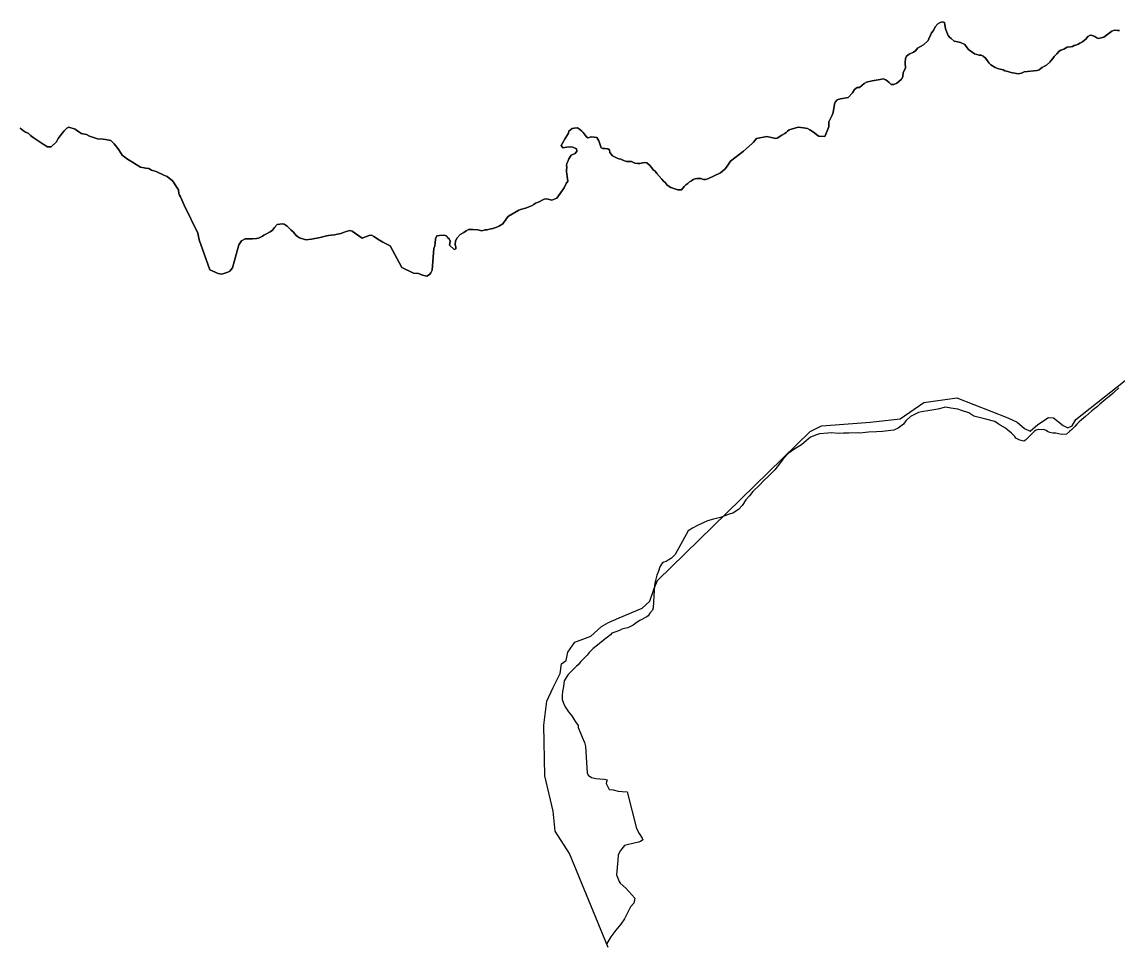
# Model space of a CAD drawing. Header units: inches. Extents: x 33.9 to 41.9, y -4.8 to 5.4.
# Drawn here: x 37.0941 to 37.2578, y -1.1559 to -1.0183 of the extents above; entities that cross this region are included whole.
import ezdxf

# ---------------------------------------------------------------- set-up
doc = ezdxf.new("R2010")
doc.units = ezdxf.units.IN
doc.header["$MEASUREMENT"] = 0
doc.layers.add('Counties', color=7, linetype='Continuous')

msp = doc.modelspace()

# ---------------------------------------------------------------- linework, layer by layer
at = {"layer": 'Counties'}
for points in [[(37.25803, -1.01955), (37.25776, -1.01955), (37.25749, -1.01949), (37.25714, -1.01955), (37.2569, -1.01968), (37.25572, -1.02057), (37.2549, -1.02075), (37.25467, -1.02065), (37.25435, -1.02044), (37.25396, -1.02029), (37.25366, -1.02026), (37.25333, -1.02048), (37.25304, -1.02079), (37.2528, -1.021), (37.25251, -1.02126), (37.25212, -1.02145), (37.25188, -1.02158), (37.25164, -1.0217), (37.25129, -1.02182), (37.25104, -1.02195), (37.25072, -1.022), (37.25024, -1.02205), (37.24973, -1.02233), (37.24929, -1.02249), (37.24904, -1.02267), (37.24866, -1.02305), (37.24827, -1.02345), (37.24806, -1.02372), (37.2478, -1.0241), (37.24762, -1.02431), (37.24714, -1.02474), (37.24683, -1.02488), (37.24649, -1.02509), (37.24629, -1.02525), (37.24605, -1.02542), (37.24574, -1.02553), (37.24381, -1.02571), (37.24339, -1.02592), (37.24292, -1.02602), (37.24241, -1.02595), (37.24204, -1.02589), (37.24168, -1.0258), (37.24134, -1.0257), (37.2409, -1.02558), (37.24067, -1.02545), (37.24001, -1.02531), (37.23973, -1.0252), (37.23948, -1.02509), (37.23882, -1.02469), (37.23857, -1.02444), (37.23842, -1.02422), (37.2382, -1.02392), (37.238, -1.02371), (37.23768, -1.02339), (37.23735, -1.02326), (37.23706, -1.02324), (37.2364, -1.02306), (37.23546, -1.02239), (37.23511, -1.02196), (37.23492, -1.02163), (37.23431, -1.02135), (37.23366, -1.02119), (37.23336, -1.02114), (37.23288, -1.02077), (37.23265, -1.02055), (37.23245, -1.02031), (37.23213, -1.01957), (37.23206, -1.01932), (37.23189, -1.01834), (37.23161, -1.01828), (37.23127, -1.01835), (37.23092, -1.01855), (37.23052, -1.019), (37.23025, -1.01956), (37.22996, -1.01991), (37.22979, -1.02027), (37.22957, -1.02078), (37.22944, -1.02106), (37.22874, -1.02171), (37.22784, -1.02219), (37.22762, -1.02254), (37.22726, -1.02278), (37.2266, -1.02308), (37.22623, -1.02338), (37.22607, -1.02376), (37.226, -1.02432), (37.22606, -1.02518), (37.2257, -1.02584), (37.22566, -1.0265), (37.22548, -1.02682), (37.22509, -1.0272), (37.22475, -1.02742), (37.22433, -1.02762), (37.22395, -1.02762), (37.22364, -1.02734), (37.22336, -1.02711), (37.22311, -1.02695), (37.22275, -1.02676), (37.22229, -1.02688), (37.22108, -1.0271), (37.22026, -1.02728), (37.21989, -1.02748), (37.21955, -1.02779), (37.21918, -1.02806), (37.21884, -1.02806), (37.21847, -1.02835), (37.21832, -1.02863), (37.21814, -1.02886), (37.21752, -1.02958), (37.21634, -1.02975), (37.21587, -1.02993), (37.21558, -1.03027), (37.21544, -1.03055), (37.21524, -1.03182), (37.2151, -1.03219), (37.21459, -1.03319), (37.21462, -1.03392), (37.21442, -1.03443), (37.214, -1.03539), (37.21314, -1.03536), (37.21287, -1.03518), (37.21247, -1.03486), (37.21177, -1.03442), (37.21141, -1.03422), (37.21081, -1.03408), (37.21001, -1.03402), (37.20871, -1.03442), (37.20845, -1.03462), (37.20824, -1.03481), (37.20802, -1.03494), (37.2076, -1.03521), (37.20689, -1.03566), (37.20663, -1.03569), (37.20624, -1.03559), (37.20537, -1.03537), (37.2038, -1.03567), (37.20337, -1.03625), (37.20316, -1.03644), (37.20188, -1.0376), (37.19994, -1.03908), (37.19952, -1.03968), (37.19933, -1.04), (37.19913, -1.04023), (37.19875, -1.04055), (37.19844, -1.0408), (37.19654, -1.04171), (37.1962, -1.04182), (37.19588, -1.04182), (37.19547, -1.04169), (37.19518, -1.04166), (37.1949, -1.04165), (37.19464, -1.04173), (37.19437, -1.04184), (37.19409, -1.04201), (37.19379, -1.04219), (37.19353, -1.0424), (37.19325, -1.04264), (37.19302, -1.04288), (37.19258, -1.04336), (37.19204, -1.04336), (37.191, -1.04302), (37.19048, -1.04265), (37.19014, -1.04226), (37.1899, -1.04205), (37.18968, -1.04177), (37.1889, -1.04094), (37.18869, -1.04059), (37.18838, -1.04037), (37.18815, -1.04007), (37.18781, -1.03967), (37.18743, -1.03931), (37.18701, -1.03928), (37.1864, -1.03941), (37.18609, -1.03945), (37.18562, -1.0394), (37.18511, -1.03912), (37.18464, -1.03913), (37.18439, -1.03913), (37.18385, -1.03895), (37.18353, -1.03877), (37.18323, -1.03873), (37.18297, -1.03865), (37.1823, -1.0383), (37.18192, -1.0378), (37.18185, -1.03741), (37.18158, -1.03722), (37.18114, -1.03719), (37.18086, -1.03719), (37.18058, -1.03709), (37.18023, -1.03602), (37.17997, -1.03556), (37.17916, -1.03546), (37.17862, -1.03557), (37.1784, -1.03543), (37.1782, -1.03521), (37.1779, -1.03479), (37.17773, -1.0346), (37.17736, -1.03431), (37.17707, -1.0341), (37.17655, -1.03413), (37.17628, -1.03419), (37.17576, -1.03461), (37.17573, -1.03492), (37.17524, -1.03569), (37.17461, -1.03674), (37.17489, -1.03707), (37.17548, -1.03699), (37.17597, -1.03696), (37.17637, -1.03697), (37.17693, -1.03722), (37.17696, -1.03759), (37.17672, -1.03792), (37.17635, -1.03806), (37.17612, -1.0382), (37.17577, -1.03871), (37.1756, -1.03912), (37.17548, -1.03944), (37.17544, -1.03972), (37.17546, -1.04), (37.17543, -1.04041), (37.17543, -1.04067), (37.17545, -1.04095), (37.17553, -1.04139), (37.17562, -1.04209), (37.17539, -1.04243), (37.17506, -1.04308), (37.17399, -1.04462), (37.17321, -1.04491), (37.17248, -1.0447), (37.17207, -1.04475), (37.17179, -1.0449), (37.17136, -1.04513), (37.1708, -1.04535), (37.17052, -1.04554), (37.17017, -1.04573), (37.16972, -1.04597), (37.16932, -1.04611), (37.16857, -1.04632), (37.1683, -1.0464), (37.16677, -1.04731), (37.16648, -1.04766), (37.16631, -1.04787), (37.16612, -1.04815), (37.16589, -1.04844), (37.16543, -1.04874), (37.16501, -1.04894), (37.1644, -1.04915), (37.1639, -1.04924), (37.16359, -1.04932), (37.16326, -1.04936), (37.16279, -1.04947), (37.16217, -1.04936), (37.16142, -1.04929), (37.16079, -1.0493), (37.16043, -1.04949), (37.1601, -1.04973), (37.15952, -1.05004), (37.15908, -1.05055), (37.15883, -1.05099), (37.15877, -1.05157), (37.1589, -1.0519), (37.15889, -1.05219), (37.15864, -1.05229), (37.15794, -1.05165), (37.158, -1.05136), (37.15804, -1.05105), (37.15787, -1.0507), (37.15767, -1.05049), (37.15755, -1.05027), (37.15721, -1.05015), (37.15647, -1.05017), (37.15606, -1.05025), (37.15583, -1.0507), (37.15579, -1.05132), (37.15574, -1.05173), (37.15561, -1.05212), (37.15534, -1.05538), (37.15518, -1.05574), (37.15498, -1.056), (37.15456, -1.05626), (37.15392, -1.05612), (37.15333, -1.05588), (37.15259, -1.0558), (37.1508, -1.05498), (37.14906, -1.05175), (37.14797, -1.0512), (37.14749, -1.05089), (37.14665, -1.05032), (37.14631, -1.05014), (37.14596, -1.05016), (37.1449, -1.05056), (37.14341, -1.04954), (37.14306, -1.04944), (37.14238, -1.04965), (37.14212, -1.04975), (37.14171, -1.04989), (37.14122, -1.04999), (37.14078, -1.05006), (37.14028, -1.05014), (37.13986, -1.0502), (37.13937, -1.05028), (37.13904, -1.05038), (37.13861, -1.05049), (37.13731, -1.05073), (37.13649, -1.05085), (37.13551, -1.05053), (37.13526, -1.05034), (37.13504, -1.05017), (37.13466, -1.04969), (37.13422, -1.04936), (37.13367, -1.04881), (37.13325, -1.04848), (37.13298, -1.04844), (37.13219, -1.04855), (37.13182, -1.04897), (37.13148, -1.04938), (37.13113, -1.04964), (37.13052, -1.05), (37.13023, -1.05014), (37.13, -1.0503), (37.12971, -1.05045), (37.12942, -1.05056), (37.1291, -1.05061), (37.12849, -1.05068), (37.1274, -1.0507), (37.12689, -1.051), (37.12648, -1.05156), (37.12553, -1.05501), (37.12515, -1.05551), (37.12483, -1.05568), (37.12425, -1.05588), (37.12389, -1.05594), (37.12336, -1.05584), (37.12214, -1.05529), (37.12055, -1.05082), (37.12033, -1.04986), (37.11832, -1.04564), (37.11775, -1.04441), (37.11761, -1.04415), (37.11753, -1.04389), (37.11744, -1.04336), (37.11697, -1.04262), (37.11681, -1.04235), (37.11654, -1.04203), (37.11575, -1.04139), (37.11526, -1.04119), (37.11414, -1.04061), (37.1134, -1.04041), (37.11301, -1.04017), (37.11259, -1.04011), (37.1118, -1.03998), (37.11111, -1.03958), (37.11061, -1.03924), (37.10985, -1.03876), (37.10905, -1.03818), (37.10887, -1.03793), (37.10844, -1.03723), (37.10786, -1.03648), (37.10736, -1.036), (37.10655, -1.03586), (37.10619, -1.03579), (37.10534, -1.03573), (37.10415, -1.03534), (37.10373, -1.03512), (37.10292, -1.03493), (37.10267, -1.03473), (37.10227, -1.03448), (37.10204, -1.03431), (37.10109, -1.034), (37.10076, -1.03415), (37.10036, -1.03454), (37.10012, -1.03483), (37.09996, -1.03504), (37.09964, -1.03547), (37.09949, -1.03571), (37.09922, -1.03619), (37.09841, -1.03693), (37.0979, -1.03696), (37.09726, -1.03653), (37.09576, -1.03556), (37.09534, -1.03525), (37.09499, -1.03492), (37.09461, -1.03473), (37.09432, -1.03453), (37.09381, -1.03414)], [(37.09381, -1.03414), (37.09432, -1.03453), (37.09461, -1.03473), (37.09499, -1.03492), (37.09534, -1.03525), (37.09576, -1.03556), (37.09726, -1.03653), (37.0979, -1.03696), (37.09841, -1.03693), (37.09922, -1.03619), (37.09949, -1.03571), (37.09964, -1.03547), (37.09996, -1.03504), (37.10012, -1.03483), (37.10036, -1.03454), (37.10076, -1.03415), (37.10109, -1.034), (37.10204, -1.03431), (37.10227, -1.03448), (37.10267, -1.03473), (37.10292, -1.03493), (37.10373, -1.03512), (37.10415, -1.03534), (37.10534, -1.03573), (37.10619, -1.03579), (37.10655, -1.03586), (37.10736, -1.036), (37.10786, -1.03648), (37.10844, -1.03723), (37.10887, -1.03793), (37.10905, -1.03818), (37.10985, -1.03876), (37.11061, -1.03924), (37.11111, -1.03958), (37.1118, -1.03998), (37.11259, -1.04011), (37.11301, -1.04017), (37.1134, -1.04041), (37.11414, -1.04061), (37.11526, -1.04119), (37.11575, -1.04139), (37.11654, -1.04203), (37.11681, -1.04235), (37.11697, -1.04262), (37.11744, -1.04336), (37.11753, -1.04389), (37.11761, -1.04415), (37.11775, -1.04441), (37.11832, -1.04564), (37.12033, -1.04986), (37.12055, -1.05082), (37.12214, -1.05529), (37.12336, -1.05584), (37.12389, -1.05594), (37.12425, -1.05588), (37.12483, -1.05568), (37.12515, -1.05551), (37.12553, -1.05501), (37.12648, -1.05156), (37.12689, -1.051), (37.1274, -1.0507), (37.12849, -1.05068), (37.1291, -1.05061), (37.12942, -1.05056), (37.12971, -1.05045), (37.13, -1.0503), (37.13023, -1.05014), (37.13052, -1.05), (37.13113, -1.04964), (37.13148, -1.04938), (37.13182, -1.04897), (37.13219, -1.04855), (37.13298, -1.04844), (37.13325, -1.04848), (37.13367, -1.04881), (37.13422, -1.04936), (37.13466, -1.04969), (37.13504, -1.05017), (37.13526, -1.05034), (37.13551, -1.05053), (37.13649, -1.05085), (37.13731, -1.05073), (37.13861, -1.05049), (37.13904, -1.05038), (37.13937, -1.05028), (37.13986, -1.0502), (37.14028, -1.05014), (37.14078, -1.05006), (37.14122, -1.04999), (37.14171, -1.04989), (37.14212, -1.04975), (37.14238, -1.04965), (37.14306, -1.04944), (37.14341, -1.04954), (37.1449, -1.05056), (37.14596, -1.05016), (37.14631, -1.05014), (37.14665, -1.05032), (37.14749, -1.05089), (37.14797, -1.0512), (37.14906, -1.05175), (37.1508, -1.05498), (37.15259, -1.0558), (37.15333, -1.05588), (37.15392, -1.05612), (37.15456, -1.05626), (37.15498, -1.056), (37.15518, -1.05574), (37.15534, -1.05538), (37.15561, -1.05212), (37.15574, -1.05173), (37.15579, -1.05132), (37.15583, -1.0507), (37.15606, -1.05025), (37.15647, -1.05017), (37.15721, -1.05015), (37.15755, -1.05027), (37.15767, -1.05049), (37.15787, -1.0507), (37.15804, -1.05105), (37.158, -1.05136), (37.15794, -1.05165), (37.15864, -1.05229), (37.15889, -1.05219), (37.1589, -1.0519), (37.15877, -1.05157), (37.15883, -1.05099), (37.15908, -1.05055), (37.15952, -1.05004), (37.1601, -1.04973), (37.16043, -1.04949), (37.16079, -1.0493), (37.16142, -1.04929), (37.16217, -1.04936), (37.16279, -1.04947), (37.16326, -1.04936), (37.16359, -1.04932), (37.1639, -1.04924), (37.1644, -1.04915), (37.16501, -1.04894), (37.16543, -1.04874), (37.16589, -1.04844), (37.16612, -1.04815), (37.16631, -1.04787), (37.16648, -1.04766), (37.16677, -1.04731), (37.1683, -1.0464), (37.16857, -1.04632), (37.16932, -1.04611), (37.16972, -1.04597), (37.17017, -1.04573), (37.17052, -1.04554), (37.1708, -1.04535), (37.17136, -1.04513), (37.17179, -1.0449), (37.17207, -1.04475), (37.17248, -1.0447), (37.17321, -1.04491), (37.17399, -1.04462), (37.17506, -1.04308), (37.17539, -1.04243), (37.17562, -1.04209), (37.17553, -1.04139), (37.17545, -1.04095), (37.17543, -1.04067), (37.17543, -1.04041), (37.17546, -1.04), (37.17544, -1.03972), (37.17548, -1.03944), (37.1756, -1.03912), (37.17577, -1.03871), (37.17612, -1.0382), (37.17635, -1.03806), (37.17672, -1.03792), (37.17696, -1.03759), (37.17693, -1.03722), (37.17637, -1.03697), (37.17597, -1.03696), (37.17548, -1.03699), (37.17489, -1.03707), (37.17461, -1.03674), (37.17524, -1.03569), (37.17573, -1.03492), (37.17576, -1.03461), (37.17628, -1.03419), (37.17655, -1.03413), (37.17707, -1.0341), (37.17736, -1.03431), (37.17773, -1.0346), (37.1779, -1.03479), (37.1782, -1.03521), (37.1784, -1.03543), (37.17862, -1.03557), (37.17916, -1.03546), (37.17997, -1.03556), (37.18023, -1.03602), (37.18058, -1.03709), (37.18086, -1.03719), (37.18114, -1.03719), (37.18158, -1.03722), (37.18185, -1.03741), (37.18192, -1.0378), (37.1823, -1.0383), (37.18297, -1.03865), (37.18323, -1.03873), (37.18353, -1.03877), (37.18385, -1.03895), (37.18439, -1.03913), (37.18464, -1.03913), (37.18511, -1.03912), (37.18562, -1.0394), (37.18609, -1.03945), (37.1864, -1.03941), (37.18701, -1.03928), (37.18743, -1.03931), (37.18781, -1.03967), (37.18815, -1.04007), (37.18838, -1.04037), (37.18869, -1.04059), (37.1889, -1.04094), (37.18968, -1.04177), (37.1899, -1.04205), (37.19014, -1.04226), (37.19048, -1.04265), (37.191, -1.04302), (37.19204, -1.04336), (37.19258, -1.04336), (37.19302, -1.04288), (37.19325, -1.04264), (37.19353, -1.0424), (37.19379, -1.04219), (37.19409, -1.04201), (37.19437, -1.04184), (37.19464, -1.04173), (37.1949, -1.04165), (37.19518, -1.04166), (37.19547, -1.04169), (37.19588, -1.04182), (37.1962, -1.04182), (37.19654, -1.04171), (37.19844, -1.0408), (37.19875, -1.04055), (37.19913, -1.04023), (37.19933, -1.04), (37.19952, -1.03968), (37.19994, -1.03908), (37.20188, -1.0376), (37.20316, -1.03644), (37.20337, -1.03625), (37.2038, -1.03567), (37.20537, -1.03537), (37.20624, -1.03559), (37.20663, -1.03569), (37.20689, -1.03566), (37.2076, -1.03521), (37.20802, -1.03494), (37.20824, -1.03481), (37.20845, -1.03462), (37.20871, -1.03442), (37.21001, -1.03402), (37.21081, -1.03408), (37.21141, -1.03422), (37.21177, -1.03442), (37.21247, -1.03486), (37.21287, -1.03518), (37.21314, -1.03536), (37.214, -1.03539), (37.21442, -1.03443), (37.21462, -1.03392), (37.21459, -1.03319), (37.2151, -1.03219), (37.21524, -1.03182), (37.21544, -1.03055), (37.21558, -1.03027), (37.21587, -1.02993), (37.21634, -1.02975), (37.21752, -1.02958), (37.21814, -1.02886), (37.21832, -1.02863), (37.21847, -1.02835), (37.21884, -1.02806), (37.21918, -1.02806), (37.21955, -1.02779), (37.21989, -1.02748), (37.22026, -1.02728), (37.22108, -1.0271), (37.22229, -1.02688), (37.22275, -1.02676), (37.22311, -1.02695), (37.22336, -1.02711), (37.22364, -1.02734), (37.22395, -1.02762), (37.22433, -1.02762), (37.22475, -1.02742), (37.22509, -1.0272), (37.22548, -1.02682), (37.22566, -1.0265), (37.2257, -1.02584), (37.22606, -1.02518), (37.226, -1.02432), (37.22607, -1.02376), (37.22623, -1.02338), (37.2266, -1.02308), (37.22726, -1.02278), (37.22762, -1.02254), (37.22784, -1.02219), (37.22874, -1.02171), (37.22944, -1.02106), (37.22957, -1.02078), (37.22979, -1.02027), (37.22996, -1.01991), (37.23025, -1.01956), (37.23052, -1.019), (37.23092, -1.01855), (37.23127, -1.01835), (37.23161, -1.01828), (37.23189, -1.01834), (37.23206, -1.01932), (37.23213, -1.01957), (37.23245, -1.02031), (37.23265, -1.02055), (37.23288, -1.02077), (37.23336, -1.02114), (37.23366, -1.02119), (37.23431, -1.02135), (37.23492, -1.02163), (37.23511, -1.02196), (37.23546, -1.02239), (37.2364, -1.02306), (37.23706, -1.02324), (37.23735, -1.02326), (37.23768, -1.02339), (37.238, -1.02371), (37.2382, -1.02392), (37.23842, -1.02422), (37.23857, -1.02444), (37.23882, -1.02469), (37.23948, -1.02509), (37.23973, -1.0252), (37.24001, -1.02531), (37.24067, -1.02545), (37.2409, -1.02558), (37.24134, -1.0257), (37.24168, -1.0258), (37.24204, -1.02589), (37.24241, -1.02595), (37.24292, -1.02602), (37.24339, -1.02592), (37.24381, -1.02571), (37.24574, -1.02553), (37.24605, -1.02542), (37.24629, -1.02525), (37.24649, -1.02509), (37.24683, -1.02488), (37.24714, -1.02474), (37.24762, -1.02431), (37.2478, -1.0241), (37.24806, -1.02372), (37.24827, -1.02345), (37.24866, -1.02305), (37.24904, -1.02267), (37.24929, -1.02249), (37.24973, -1.02233), (37.25024, -1.02205), (37.25072, -1.022), (37.25104, -1.02195), (37.25129, -1.02182), (37.25164, -1.0217), (37.25188, -1.02158), (37.25212, -1.02145), (37.25251, -1.02126), (37.2528, -1.021), (37.25304, -1.02079), (37.25333, -1.02048), (37.25366, -1.02026), (37.25396, -1.02029), (37.25435, -1.02044), (37.25467, -1.02065), (37.2549, -1.02075), (37.25572, -1.02057), (37.2569, -1.01968), (37.25714, -1.01955), (37.25749, -1.01949), (37.25776, -1.01955), (37.25803, -1.01955)], [(37.25803, -1.01955), (37.25776, -1.01955), (37.25749, -1.01949), (37.25714, -1.01955), (37.2569, -1.01968), (37.25572, -1.02057), (37.2549, -1.02075), (37.25467, -1.02065), (37.25435, -1.02044), (37.25396, -1.02029), (37.25366, -1.02026), (37.25333, -1.02048), (37.25304, -1.02079), (37.2528, -1.021), (37.25251, -1.02126), (37.25212, -1.02145), (37.25188, -1.02158), (37.25164, -1.0217), (37.25129, -1.02182), (37.25104, -1.02195), (37.25072, -1.022), (37.25024, -1.02205), (37.24973, -1.02233), (37.24929, -1.02249), (37.24904, -1.02267), (37.24866, -1.02305), (37.24827, -1.02345), (37.24806, -1.02372), (37.2478, -1.0241), (37.24762, -1.02431), (37.24714, -1.02474), (37.24683, -1.02488), (37.24649, -1.02509), (37.24629, -1.02525), (37.24605, -1.02542), (37.24574, -1.02553), (37.24381, -1.02571), (37.24339, -1.02592), (37.24292, -1.02602), (37.24241, -1.02595), (37.24204, -1.02589), (37.24168, -1.0258), (37.24134, -1.0257), (37.2409, -1.02558), (37.24067, -1.02545), (37.24001, -1.02531), (37.23973, -1.0252), (37.23948, -1.02509), (37.23882, -1.02469), (37.23857, -1.02444), (37.23842, -1.02422), (37.2382, -1.02392), (37.238, -1.02371), (37.23768, -1.02339), (37.23735, -1.02326), (37.23706, -1.02324), (37.2364, -1.02306), (37.23546, -1.02239), (37.23511, -1.02196), (37.23492, -1.02163), (37.23431, -1.02135), (37.23366, -1.02119), (37.23336, -1.02114), (37.23288, -1.02077), (37.23265, -1.02055), (37.23245, -1.02031), (37.23213, -1.01957), (37.23206, -1.01932), (37.23189, -1.01834), (37.23161, -1.01828), (37.23127, -1.01835), (37.23092, -1.01855), (37.23052, -1.019), (37.23025, -1.01956), (37.22996, -1.01991), (37.22979, -1.02027), (37.22957, -1.02078), (37.22944, -1.02106), (37.22874, -1.02171), (37.22784, -1.02219), (37.22762, -1.02254), (37.22726, -1.02278), (37.2266, -1.02308), (37.22623, -1.02338), (37.22607, -1.02376), (37.226, -1.02432), (37.22606, -1.02518), (37.2257, -1.02584), (37.22566, -1.0265), (37.22548, -1.02682), (37.22509, -1.0272), (37.22475, -1.02742), (37.22433, -1.02762), (37.22395, -1.02762), (37.22364, -1.02734), (37.22336, -1.02711), (37.22311, -1.02695), (37.22275, -1.02676), (37.22229, -1.02688), (37.22108, -1.0271), (37.22026, -1.02728), (37.21989, -1.02748), (37.21955, -1.02779), (37.21918, -1.02806), (37.21884, -1.02806), (37.21847, -1.02835), (37.21832, -1.02863), (37.21814, -1.02886), (37.21752, -1.02958), (37.21634, -1.02975), (37.21587, -1.02993), (37.21558, -1.03027), (37.21544, -1.03055), (37.21524, -1.03182), (37.2151, -1.03219), (37.21459, -1.03319), (37.21462, -1.03392), (37.21442, -1.03443), (37.214, -1.03539), (37.21314, -1.03536), (37.21287, -1.03518), (37.21247, -1.03486), (37.21177, -1.03442), (37.21141, -1.03422), (37.21081, -1.03408), (37.21001, -1.03402), (37.20871, -1.03442), (37.20845, -1.03462), (37.20824, -1.03481), (37.20802, -1.03494), (37.2076, -1.03521), (37.20689, -1.03566), (37.20663, -1.03569), (37.20624, -1.03559), (37.20537, -1.03537), (37.2038, -1.03567), (37.20337, -1.03625), (37.20316, -1.03644), (37.20188, -1.0376), (37.19994, -1.03908), (37.19952, -1.03968), (37.19933, -1.04), (37.19913, -1.04023), (37.19875, -1.04055), (37.19844, -1.0408), (37.19654, -1.04171), (37.1962, -1.04182), (37.19588, -1.04182), (37.19547, -1.04169), (37.19518, -1.04166), (37.1949, -1.04165), (37.19464, -1.04173), (37.19437, -1.04184), (37.19409, -1.04201), (37.19379, -1.04219), (37.19353, -1.0424), (37.19325, -1.04264), (37.19302, -1.04288), (37.19258, -1.04336), (37.19204, -1.04336), (37.191, -1.04302), (37.19048, -1.04265), (37.19014, -1.04226), (37.1899, -1.04205), (37.18968, -1.04177), (37.1889, -1.04094), (37.18869, -1.04059), (37.18838, -1.04037), (37.18815, -1.04007), (37.18781, -1.03967), (37.18743, -1.03931), (37.18701, -1.03928), (37.1864, -1.03941), (37.18609, -1.03945), (37.18562, -1.0394), (37.18511, -1.03912), (37.18464, -1.03913), (37.18439, -1.03913), (37.18385, -1.03895), (37.18353, -1.03877), (37.18323, -1.03873), (37.18297, -1.03865), (37.1823, -1.0383), (37.18192, -1.0378), (37.18185, -1.03741), (37.18158, -1.03722), (37.18114, -1.03719), (37.18086, -1.03719), (37.18058, -1.03709), (37.18023, -1.03602), (37.17997, -1.03556), (37.17916, -1.03546), (37.17862, -1.03557), (37.1784, -1.03543), (37.1782, -1.03521), (37.1779, -1.03479), (37.17773, -1.0346), (37.17736, -1.03431), (37.17707, -1.0341), (37.17655, -1.03413), (37.17628, -1.03419), (37.17576, -1.03461), (37.17573, -1.03492), (37.17524, -1.03569), (37.17461, -1.03674), (37.17489, -1.03707), (37.17548, -1.03699), (37.17597, -1.03696), (37.17637, -1.03697), (37.17693, -1.03722), (37.17696, -1.03759), (37.17672, -1.03792), (37.17635, -1.03806), (37.17612, -1.0382), (37.17577, -1.03871), (37.1756, -1.03912), (37.17548, -1.03944), (37.17544, -1.03972), (37.17546, -1.04), (37.17543, -1.04041), (37.17543, -1.04067), (37.17545, -1.04095), (37.17553, -1.04139), (37.17562, -1.04209), (37.17539, -1.04243), (37.17506, -1.04308), (37.17399, -1.04462), (37.17321, -1.04491), (37.17248, -1.0447), (37.17207, -1.04475), (37.17179, -1.0449), (37.17136, -1.04513), (37.1708, -1.04535), (37.17052, -1.04554), (37.17017, -1.04573), (37.16972, -1.04597), (37.16932, -1.04611), (37.16857, -1.04632), (37.1683, -1.0464), (37.16677, -1.04731), (37.16648, -1.04766), (37.16631, -1.04787), (37.16612, -1.04815), (37.16589, -1.04844), (37.16543, -1.04874), (37.16501, -1.04894), (37.1644, -1.04915), (37.1639, -1.04924), (37.16359, -1.04932), (37.16326, -1.04936), (37.16279, -1.04947), (37.16217, -1.04936), (37.16142, -1.04929), (37.16079, -1.0493), (37.16043, -1.04949), (37.1601, -1.04973), (37.15952, -1.05004), (37.15908, -1.05055), (37.15883, -1.05099), (37.15877, -1.05157), (37.1589, -1.0519), (37.15889, -1.05219), (37.15864, -1.05229), (37.15794, -1.05165), (37.158, -1.05136), (37.15804, -1.05105), (37.15787, -1.0507), (37.15767, -1.05049), (37.15755, -1.05027), (37.15721, -1.05015), (37.15647, -1.05017), (37.15606, -1.05025), (37.15583, -1.0507), (37.15579, -1.05132), (37.15574, -1.05173), (37.15561, -1.05212), (37.15534, -1.05538), (37.15518, -1.05574), (37.15498, -1.056), (37.15456, -1.05626), (37.15392, -1.05612), (37.15333, -1.05588), (37.15259, -1.0558), (37.1508, -1.05498), (37.14906, -1.05175), (37.14797, -1.0512), (37.14749, -1.05089), (37.14665, -1.05032), (37.14631, -1.05014), (37.14596, -1.05016), (37.1449, -1.05056), (37.14341, -1.04954), (37.14306, -1.04944), (37.14238, -1.04965), (37.14212, -1.04975), (37.14171, -1.04989), (37.14122, -1.04999), (37.14078, -1.05006), (37.14028, -1.05014), (37.13986, -1.0502), (37.13937, -1.05028), (37.13904, -1.05038), (37.13861, -1.05049), (37.13731, -1.05073), (37.13649, -1.05085), (37.13551, -1.05053), (37.13526, -1.05034), (37.13504, -1.05017), (37.13466, -1.04969), (37.13422, -1.04936), (37.13367, -1.04881), (37.13325, -1.04848), (37.13298, -1.04844), (37.13219, -1.04855), (37.13182, -1.04897), (37.13148, -1.04938), (37.13113, -1.04964), (37.13052, -1.05), (37.13023, -1.05014), (37.13, -1.0503), (37.12971, -1.05045), (37.12942, -1.05056), (37.1291, -1.05061), (37.12849, -1.05068), (37.1274, -1.0507), (37.12689, -1.051), (37.12648, -1.05156), (37.12553, -1.05501), (37.12515, -1.05551), (37.12483, -1.05568), (37.12425, -1.05588), (37.12389, -1.05594), (37.12336, -1.05584), (37.12214, -1.05529), (37.12055, -1.05082), (37.12033, -1.04986), (37.11832, -1.04564), (37.11775, -1.04441), (37.11761, -1.04415), (37.11753, -1.04389), (37.11744, -1.04336), (37.11697, -1.04262), (37.11681, -1.04235), (37.11654, -1.04203), (37.11575, -1.04139), (37.11526, -1.04119), (37.11414, -1.04061), (37.1134, -1.04041), (37.11301, -1.04017), (37.11259, -1.04011), (37.1118, -1.03998), (37.11111, -1.03958), (37.11061, -1.03924), (37.10985, -1.03876), (37.10905, -1.03818), (37.10887, -1.03793), (37.10844, -1.03723), (37.10786, -1.03648), (37.10736, -1.036), (37.10655, -1.03586), (37.10619, -1.03579), (37.10534, -1.03573), (37.10415, -1.03534), (37.10373, -1.03512), (37.10292, -1.03493), (37.10267, -1.03473), (37.10227, -1.03448), (37.10204, -1.03431), (37.10109, -1.034), (37.10076, -1.03415), (37.10036, -1.03454), (37.10012, -1.03483), (37.09996, -1.03504), (37.09964, -1.03547), (37.09949, -1.03571), (37.09922, -1.03619), (37.09841, -1.03693), (37.0979, -1.03696), (37.09726, -1.03653), (37.09576, -1.03556), (37.09534, -1.03525), (37.09499, -1.03492), (37.09461, -1.03473), (37.09432, -1.03453), (37.09381, -1.03414)], [(37.09381, -1.03414), (37.09432, -1.03453), (37.09461, -1.03473), (37.09499, -1.03492), (37.09534, -1.03525), (37.09576, -1.03556), (37.09726, -1.03653), (37.0979, -1.03696), (37.09841, -1.03693), (37.09922, -1.03619), (37.09949, -1.03571), (37.09964, -1.03547), (37.09996, -1.03504), (37.10012, -1.03483), (37.10036, -1.03454), (37.10076, -1.03415), (37.10109, -1.034), (37.10204, -1.03431), (37.10227, -1.03448), (37.10267, -1.03473), (37.10292, -1.03493), (37.10373, -1.03512), (37.10415, -1.03534), (37.10534, -1.03573), (37.10619, -1.03579), (37.10655, -1.03586), (37.10736, -1.036), (37.10786, -1.03648), (37.10844, -1.03723), (37.10887, -1.03793), (37.10905, -1.03818), (37.10985, -1.03876), (37.11061, -1.03924), (37.11111, -1.03958), (37.1118, -1.03998), (37.11259, -1.04011), (37.11301, -1.04017), (37.1134, -1.04041), (37.11414, -1.04061), (37.11526, -1.04119), (37.11575, -1.04139), (37.11654, -1.04203), (37.11681, -1.04235), (37.11697, -1.04262), (37.11744, -1.04336), (37.11753, -1.04389), (37.11761, -1.04415), (37.11775, -1.04441), (37.11832, -1.04564), (37.12033, -1.04986), (37.12055, -1.05082), (37.12214, -1.05529), (37.12336, -1.05584), (37.12389, -1.05594), (37.12425, -1.05588), (37.12483, -1.05568), (37.12515, -1.05551), (37.12553, -1.05501), (37.12648, -1.05156), (37.12689, -1.051), (37.1274, -1.0507), (37.12849, -1.05068), (37.1291, -1.05061), (37.12942, -1.05056), (37.12971, -1.05045), (37.13, -1.0503), (37.13023, -1.05014), (37.13052, -1.05), (37.13113, -1.04964), (37.13148, -1.04938), (37.13182, -1.04897), (37.13219, -1.04855), (37.13298, -1.04844), (37.13325, -1.04848), (37.13367, -1.04881), (37.13422, -1.04936), (37.13466, -1.04969), (37.13504, -1.05017), (37.13526, -1.05034), (37.13551, -1.05053), (37.13649, -1.05085), (37.13731, -1.05073), (37.13861, -1.05049), (37.13904, -1.05038), (37.13937, -1.05028), (37.13986, -1.0502), (37.14028, -1.05014), (37.14078, -1.05006), (37.14122, -1.04999), (37.14171, -1.04989), (37.14212, -1.04975), (37.14238, -1.04965), (37.14306, -1.04944), (37.14341, -1.04954), (37.1449, -1.05056), (37.14596, -1.05016), (37.14631, -1.05014), (37.14665, -1.05032), (37.14749, -1.05089), (37.14797, -1.0512), (37.14906, -1.05175), (37.1508, -1.05498), (37.15259, -1.0558), (37.15333, -1.05588), (37.15392, -1.05612), (37.15456, -1.05626), (37.15498, -1.056), (37.15518, -1.05574), (37.15534, -1.05538), (37.15561, -1.05212), (37.15574, -1.05173), (37.15579, -1.05132), (37.15583, -1.0507), (37.15606, -1.05025), (37.15647, -1.05017), (37.15721, -1.05015), (37.15755, -1.05027), (37.15767, -1.05049), (37.15787, -1.0507), (37.15804, -1.05105), (37.158, -1.05136), (37.15794, -1.05165), (37.15864, -1.05229), (37.15889, -1.05219), (37.1589, -1.0519), (37.15877, -1.05157), (37.15883, -1.05099), (37.15908, -1.05055), (37.15952, -1.05004), (37.1601, -1.04973), (37.16043, -1.04949), (37.16079, -1.0493), (37.16142, -1.04929), (37.16217, -1.04936), (37.16279, -1.04947), (37.16326, -1.04936), (37.16359, -1.04932), (37.1639, -1.04924), (37.1644, -1.04915), (37.16501, -1.04894), (37.16543, -1.04874), (37.16589, -1.04844), (37.16612, -1.04815), (37.16631, -1.04787), (37.16648, -1.04766), (37.16677, -1.04731), (37.1683, -1.0464), (37.16857, -1.04632), (37.16932, -1.04611), (37.16972, -1.04597), (37.17017, -1.04573), (37.17052, -1.04554), (37.1708, -1.04535), (37.17136, -1.04513), (37.17179, -1.0449), (37.17207, -1.04475), (37.17248, -1.0447), (37.17321, -1.04491), (37.17399, -1.04462), (37.17506, -1.04308), (37.17539, -1.04243), (37.17562, -1.04209), (37.17553, -1.04139), (37.17545, -1.04095), (37.17543, -1.04067), (37.17543, -1.04041), (37.17546, -1.04), (37.17544, -1.03972), (37.17548, -1.03944), (37.1756, -1.03912), (37.17577, -1.03871), (37.17612, -1.0382), (37.17635, -1.03806), (37.17672, -1.03792), (37.17696, -1.03759), (37.17693, -1.03722), (37.17637, -1.03697), (37.17597, -1.03696), (37.17548, -1.03699), (37.17489, -1.03707), (37.17461, -1.03674), (37.17524, -1.03569), (37.17573, -1.03492), (37.17576, -1.03461), (37.17628, -1.03419), (37.17655, -1.03413), (37.17707, -1.0341), (37.17736, -1.03431), (37.17773, -1.0346), (37.1779, -1.03479), (37.1782, -1.03521), (37.1784, -1.03543), (37.17862, -1.03557), (37.17916, -1.03546), (37.17997, -1.03556), (37.18023, -1.03602), (37.18058, -1.03709), (37.18086, -1.03719), (37.18114, -1.03719), (37.18158, -1.03722), (37.18185, -1.03741), (37.18192, -1.0378), (37.1823, -1.0383), (37.18297, -1.03865), (37.18323, -1.03873), (37.18353, -1.03877), (37.18385, -1.03895), (37.18439, -1.03913), (37.18464, -1.03913), (37.18511, -1.03912), (37.18562, -1.0394), (37.18609, -1.03945), (37.1864, -1.03941), (37.18701, -1.03928), (37.18743, -1.03931), (37.18781, -1.03967), (37.18815, -1.04007), (37.18838, -1.04037), (37.18869, -1.04059), (37.1889, -1.04094), (37.18968, -1.04177), (37.1899, -1.04205), (37.19014, -1.04226), (37.19048, -1.04265), (37.191, -1.04302), (37.19204, -1.04336), (37.19258, -1.04336), (37.19302, -1.04288), (37.19325, -1.04264), (37.19353, -1.0424), (37.19379, -1.04219), (37.19409, -1.04201), (37.19437, -1.04184), (37.19464, -1.04173), (37.1949, -1.04165), (37.19518, -1.04166), (37.19547, -1.04169), (37.19588, -1.04182), (37.1962, -1.04182), (37.19654, -1.04171), (37.19844, -1.0408), (37.19875, -1.04055), (37.19913, -1.04023), (37.19933, -1.04), (37.19952, -1.03968), (37.19994, -1.03908), (37.20188, -1.0376), (37.20316, -1.03644), (37.20337, -1.03625), (37.2038, -1.03567), (37.20537, -1.03537), (37.20624, -1.03559), (37.20663, -1.03569), (37.20689, -1.03566), (37.2076, -1.03521), (37.20802, -1.03494), (37.20824, -1.03481), (37.20845, -1.03462), (37.20871, -1.03442), (37.21001, -1.03402), (37.21081, -1.03408), (37.21141, -1.03422), (37.21177, -1.03442), (37.21247, -1.03486), (37.21287, -1.03518), (37.21314, -1.03536), (37.214, -1.03539), (37.21442, -1.03443), (37.21462, -1.03392), (37.21459, -1.03319), (37.2151, -1.03219), (37.21524, -1.03182), (37.21544, -1.03055), (37.21558, -1.03027), (37.21587, -1.02993), (37.21634, -1.02975), (37.21752, -1.02958), (37.21814, -1.02886), (37.21832, -1.02863), (37.21847, -1.02835), (37.21884, -1.02806), (37.21918, -1.02806), (37.21955, -1.02779), (37.21989, -1.02748), (37.22026, -1.02728), (37.22108, -1.0271), (37.22229, -1.02688), (37.22275, -1.02676), (37.22311, -1.02695), (37.22336, -1.02711), (37.22364, -1.02734), (37.22395, -1.02762), (37.22433, -1.02762), (37.22475, -1.02742), (37.22509, -1.0272), (37.22548, -1.02682), (37.22566, -1.0265), (37.2257, -1.02584), (37.22606, -1.02518), (37.226, -1.02432), (37.22607, -1.02376), (37.22623, -1.02338), (37.2266, -1.02308), (37.22726, -1.02278), (37.22762, -1.02254), (37.22784, -1.02219), (37.22874, -1.02171), (37.22944, -1.02106), (37.22957, -1.02078), (37.22979, -1.02027), (37.22996, -1.01991), (37.23025, -1.01956), (37.23052, -1.019), (37.23092, -1.01855), (37.23127, -1.01835), (37.23161, -1.01828), (37.23189, -1.01834), (37.23206, -1.01932), (37.23213, -1.01957), (37.23245, -1.02031), (37.23265, -1.02055), (37.23288, -1.02077), (37.23336, -1.02114), (37.23366, -1.02119), (37.23431, -1.02135), (37.23492, -1.02163), (37.23511, -1.02196), (37.23546, -1.02239), (37.2364, -1.02306), (37.23706, -1.02324), (37.23735, -1.02326), (37.23768, -1.02339), (37.238, -1.02371), (37.2382, -1.02392), (37.23842, -1.02422), (37.23857, -1.02444), (37.23882, -1.02469), (37.23948, -1.02509), (37.23973, -1.0252), (37.24001, -1.02531), (37.24067, -1.02545), (37.2409, -1.02558), (37.24134, -1.0257), (37.24168, -1.0258), (37.24204, -1.02589), (37.24241, -1.02595), (37.24292, -1.02602), (37.24339, -1.02592), (37.24381, -1.02571), (37.24574, -1.02553), (37.24605, -1.02542), (37.24629, -1.02525), (37.24649, -1.02509), (37.24683, -1.02488), (37.24714, -1.02474), (37.24762, -1.02431), (37.2478, -1.0241), (37.24806, -1.02372), (37.24827, -1.02345), (37.24866, -1.02305), (37.24904, -1.02267), (37.24929, -1.02249), (37.24973, -1.02233), (37.25024, -1.02205), (37.25072, -1.022), (37.25104, -1.02195), (37.25129, -1.02182), (37.25164, -1.0217), (37.25188, -1.02158), (37.25212, -1.02145), (37.25251, -1.02126), (37.2528, -1.021), (37.25304, -1.02079), (37.25333, -1.02048), (37.25366, -1.02026), (37.25396, -1.02029), (37.25435, -1.02044), (37.25467, -1.02065), (37.2549, -1.02075), (37.25572, -1.02057), (37.2569, -1.01968), (37.25714, -1.01955), (37.25749, -1.01949), (37.25776, -1.01955), (37.25803, -1.01955)], [(37.18165, -1.15657), (37.17586, -1.14253), (37.17375, -1.13915), (37.17343, -1.1362), (37.17217, -1.13092), (37.17206, -1.12332), (37.17248, -1.11974), (37.17343, -1.11773), (37.17449, -1.11562), (37.1747, -1.11415), (37.17537, -1.11366), (37.17563, -1.11242), (37.17669, -1.11092), (37.17906, -1.11004), (37.18065, -1.10862), (37.1817, -1.108), (37.18328, -1.10729), (37.18671, -1.10588), (37.18786, -1.10482), (37.18856, -1.10278), (37.189, -1.10172), (37.21183, -1.07948), (37.2135, -1.07864), (37.21554, -1.07849), (37.22078, -1.07808), (37.22529, -1.07759), (37.22882, -1.07515), (37.23375, -1.07445), (37.24138, -1.0774), (37.24273, -1.07807), (37.24383, -1.079), (37.24468, -1.07942), (37.24585, -1.0784), (37.24745, -1.07738), (37.24818, -1.07744), (37.24964, -1.07855), (37.25033, -1.0789), (37.25096, -1.07862), (37.25151, -1.07765), (37.26198, -1.06942)], [(37.18165, -1.15657), (37.17586, -1.14253), (37.17375, -1.13915), (37.17343, -1.1362), (37.17217, -1.13092), (37.17206, -1.12332), (37.17248, -1.11974), (37.17343, -1.11773), (37.17449, -1.11562), (37.1747, -1.11415), (37.17537, -1.11366), (37.17563, -1.11242), (37.17669, -1.11092), (37.17906, -1.11004), (37.18065, -1.10862), (37.1817, -1.108), (37.18328, -1.10729), (37.18671, -1.10588), (37.18786, -1.10482), (37.18856, -1.10278), (37.189, -1.10172), (37.21183, -1.07948), (37.2135, -1.07864), (37.21554, -1.07849), (37.22078, -1.07808), (37.22529, -1.07759), (37.22882, -1.07515), (37.23375, -1.07445), (37.24138, -1.0774), (37.24273, -1.07807), (37.24383, -1.079), (37.24468, -1.07942), (37.24585, -1.0784), (37.24745, -1.07738), (37.24818, -1.07744), (37.24964, -1.07855), (37.25033, -1.0789), (37.25096, -1.07862), (37.25151, -1.07765), (37.26198, -1.06942)], [(37.25792, -1.07296), (37.2573, -1.07352), (37.2571, -1.07374), (37.25669, -1.0741), (37.25606, -1.07458), (37.25565, -1.07493), (37.25541, -1.07514), (37.25509, -1.07538), (37.25474, -1.07573), (37.25417, -1.07616), (37.25384, -1.07645), (37.25341, -1.07685), (37.25295, -1.07722), (37.25267, -1.07745), (37.25235, -1.07773), (37.25202, -1.07803), (37.25168, -1.07837), (37.25137, -1.07873), (37.25093, -1.07918), (37.25059, -1.07949), (37.25014, -1.07986), (37.24939, -1.07993), (37.24891, -1.07979), (37.24855, -1.07971), (37.24806, -1.0797), (37.24764, -1.07959), (37.24727, -1.07949), (37.24706, -1.07933), (37.24668, -1.07918), (37.24632, -1.0792), (37.24598, -1.07919), (37.2456, -1.07927), (37.24536, -1.07942), (37.24507, -1.07966), (37.24456, -1.08023), (37.24398, -1.08078), (37.24374, -1.08089), (37.24317, -1.08076), (37.24257, -1.08044), (37.24239, -1.08022), (37.24188, -1.07973), (37.24138, -1.07929), (37.24099, -1.07899), (37.24019, -1.07853), (37.23991, -1.07834), (37.23942, -1.07799), (37.23809, -1.07763), (37.23745, -1.07749), (37.2363, -1.07716), (37.23554, -1.07669), (37.23442, -1.07633), (37.23391, -1.07615), (37.23285, -1.07596), (37.23205, -1.07583), (37.23088, -1.07615), (37.22972, -1.07631), (37.22844, -1.07654), (37.22801, -1.07662), (37.22681, -1.07723), (37.22614, -1.07788), (37.22575, -1.07835), (37.22497, -1.07898), (37.22434, -1.07925), (37.22303, -1.07941), (37.22262, -1.07946), (37.22173, -1.0795), (37.22054, -1.07957), (37.21923, -1.07969), (37.21884, -1.07967), (37.21759, -1.07971), (37.21683, -1.07969), (37.21606, -1.07978), (37.21502, -1.07968), (37.21448, -1.07969), (37.21324, -1.07983), (37.21276, -1.07996), (37.21186, -1.08032), (37.21095, -1.08109), (37.21054, -1.08146), (37.20955, -1.08207), (37.20853, -1.08277), (37.20782, -1.08351), (37.20738, -1.08408), (37.20656, -1.0852), (37.20569, -1.08605), (37.20482, -1.08687), (37.20429, -1.08741), (37.20328, -1.08841), (37.20274, -1.08906), (37.20222, -1.08968), (37.20167, -1.09052), (37.2011, -1.09113), (37.20027, -1.09166), (37.19973, -1.09183), (37.19841, -1.09229), (37.19739, -1.09256), (37.19648, -1.09283), (37.19498, -1.09352), (37.19425, -1.09391), (37.1936, -1.0943), (37.19165, -1.09785), (37.1911, -1.09841), (37.19063, -1.09871), (37.19029, -1.09887), (37.18998, -1.09899), (37.18973, -1.09913), (37.18939, -1.09966), (37.18915, -1.10032), (37.18893, -1.10091), (37.1887, -1.10173), (37.1886, -1.10216), (37.18859, -1.10249), (37.18851, -1.10326), (37.18849, -1.10403), (37.18838, -1.10582), (37.18825, -1.10617), (37.18785, -1.10662), (37.18764, -1.10701), (37.1874, -1.10714), (37.1864, -1.10769), (37.18581, -1.10806), (37.18538, -1.10838), (37.18489, -1.10867), (37.18457, -1.10878), (37.18408, -1.1089), (37.18371, -1.10901), (37.18332, -1.10921), (37.18277, -1.10937), (37.1825, -1.10951), (37.18222, -1.1096), (37.18199, -1.10985), (37.1809, -1.11067), (37.18003, -1.11141), (37.17939, -1.1119), (37.17881, -1.11248), (37.17849, -1.11289), (37.17833, -1.11309), (37.17756, -1.11385), (37.17715, -1.11434), (37.17693, -1.11454), (37.17645, -1.11496), (37.17568, -1.11576), (37.17546, -1.11608), (37.17505, -1.11669), (37.17496, -1.11754), (37.17481, -1.1183), (37.17479, -1.11891), (37.1748, -1.11951), (37.17496, -1.12004), (37.1752, -1.1206), (37.17554, -1.12107), (37.17571, -1.12132), (37.17622, -1.12192), (37.17654, -1.12246), (37.17678, -1.12286), (37.17719, -1.12341), (37.17718, -1.12368), (37.17757, -1.12462), (37.17774, -1.12515), (37.17809, -1.12595), (37.17828, -1.12653), (37.17851, -1.13044), (37.17867, -1.13079), (37.17915, -1.13115), (37.17979, -1.1313), (37.1804, -1.13136), (37.18109, -1.13138), (37.18152, -1.1315), (37.18138, -1.13179), (37.18137, -1.13205), (37.18179, -1.13295), (37.18241, -1.13299), (37.18312, -1.13318), (37.18373, -1.13323), (37.18451, -1.13332), (37.18587, -1.13878), (37.18627, -1.13954), (37.18674, -1.14022), (37.18684, -1.14046), (37.18647, -1.14071), (37.18616, -1.14081), (37.1847, -1.14116), (37.18409, -1.14132), (37.18348, -1.14204), (37.18316, -1.1427), (37.18308, -1.14349), (37.1829, -1.14571), (37.18329, -1.14671), (37.18343, -1.14693), (37.18429, -1.1477), (37.18563, -1.14918), (37.18547, -1.14994), (37.18499, -1.15049), (37.1844, -1.15165), (37.18407, -1.15226), (37.18353, -1.15307), (37.18279, -1.15396), (37.18207, -1.15498), (37.18144, -1.15596)], [(37.25792, -1.07296), (37.2573, -1.07352), (37.2571, -1.07374), (37.25669, -1.0741), (37.25606, -1.07458), (37.25565, -1.07493), (37.25541, -1.07514), (37.25509, -1.07538), (37.25474, -1.07573), (37.25417, -1.07616), (37.25384, -1.07645), (37.25341, -1.07685), (37.25295, -1.07722), (37.25267, -1.07745), (37.25235, -1.07773), (37.25202, -1.07803), (37.25168, -1.07837), (37.25137, -1.07873), (37.25093, -1.07918), (37.25059, -1.07949), (37.25014, -1.07986), (37.24939, -1.07993), (37.24891, -1.07979), (37.24855, -1.07971), (37.24806, -1.0797), (37.24764, -1.07959), (37.24727, -1.07949), (37.24706, -1.07933), (37.24668, -1.07918), (37.24632, -1.0792), (37.24598, -1.07919), (37.2456, -1.07927), (37.24536, -1.07942), (37.24507, -1.07966), (37.24456, -1.08023), (37.24398, -1.08078), (37.24374, -1.08089), (37.24317, -1.08076), (37.24257, -1.08044), (37.24239, -1.08022), (37.24188, -1.07973), (37.24138, -1.07929), (37.24099, -1.07899), (37.24019, -1.07853), (37.23991, -1.07834), (37.23942, -1.07799), (37.23809, -1.07763), (37.23745, -1.07749), (37.2363, -1.07716), (37.23554, -1.07669), (37.23442, -1.07633), (37.23391, -1.07615), (37.23285, -1.07596), (37.23205, -1.07583), (37.23088, -1.07615), (37.22972, -1.07631), (37.22844, -1.07654), (37.22801, -1.07662), (37.22681, -1.07723), (37.22614, -1.07788), (37.22575, -1.07835), (37.22497, -1.07898), (37.22434, -1.07925), (37.22303, -1.07941), (37.22262, -1.07946), (37.22173, -1.0795), (37.22054, -1.07957), (37.21923, -1.07969), (37.21884, -1.07967), (37.21759, -1.07971), (37.21683, -1.07969), (37.21606, -1.07978), (37.21502, -1.07968), (37.21448, -1.07969), (37.21324, -1.07983), (37.21276, -1.07996), (37.21186, -1.08032), (37.21095, -1.08109), (37.21054, -1.08146), (37.20955, -1.08207), (37.20853, -1.08277), (37.20782, -1.08351), (37.20738, -1.08408), (37.20656, -1.0852), (37.20569, -1.08605), (37.20482, -1.08687), (37.20429, -1.08741), (37.20328, -1.08841), (37.20274, -1.08906), (37.20222, -1.08968), (37.20167, -1.09052), (37.2011, -1.09113), (37.20027, -1.09166), (37.19973, -1.09183), (37.19841, -1.09229), (37.19739, -1.09256), (37.19648, -1.09283), (37.19498, -1.09352), (37.19425, -1.09391), (37.1936, -1.0943), (37.19165, -1.09785), (37.1911, -1.09841), (37.19063, -1.09871), (37.19029, -1.09887), (37.18998, -1.09899), (37.18973, -1.09913), (37.18939, -1.09966), (37.18915, -1.10032), (37.18893, -1.10091), (37.1887, -1.10173), (37.1886, -1.10216), (37.18859, -1.10249), (37.18851, -1.10326), (37.18849, -1.10403), (37.18838, -1.10582), (37.18825, -1.10617), (37.18785, -1.10662), (37.18764, -1.10701), (37.1874, -1.10714), (37.1864, -1.10769), (37.18581, -1.10806), (37.18538, -1.10838), (37.18489, -1.10867), (37.18457, -1.10878), (37.18408, -1.1089), (37.18371, -1.10901), (37.18332, -1.10921), (37.18277, -1.10937), (37.1825, -1.10951), (37.18222, -1.1096), (37.18199, -1.10985), (37.1809, -1.11067), (37.18003, -1.11141), (37.17939, -1.1119), (37.17881, -1.11248), (37.17849, -1.11289), (37.17833, -1.11309), (37.17756, -1.11385), (37.17715, -1.11434), (37.17693, -1.11454), (37.17645, -1.11496), (37.17568, -1.11576), (37.17546, -1.11608), (37.17505, -1.11669), (37.17496, -1.11754), (37.17481, -1.1183), (37.17479, -1.11891), (37.1748, -1.11951), (37.17496, -1.12004), (37.1752, -1.1206), (37.17554, -1.12107), (37.17571, -1.12132), (37.17622, -1.12192), (37.17654, -1.12246), (37.17678, -1.12286), (37.17719, -1.12341), (37.17718, -1.12368), (37.17757, -1.12462), (37.17774, -1.12515), (37.17809, -1.12595), (37.17828, -1.12653), (37.17851, -1.13044), (37.17867, -1.13079), (37.17915, -1.13115), (37.17979, -1.1313), (37.1804, -1.13136), (37.18109, -1.13138), (37.18152, -1.1315), (37.18138, -1.13179), (37.18137, -1.13205), (37.18179, -1.13295), (37.18241, -1.13299), (37.18312, -1.13318), (37.18373, -1.13323), (37.18451, -1.13332), (37.18587, -1.13878), (37.18627, -1.13954), (37.18674, -1.14022), (37.18684, -1.14046), (37.18647, -1.14071), (37.18616, -1.14081), (37.1847, -1.14116), (37.18409, -1.14132), (37.18348, -1.14204), (37.18316, -1.1427), (37.18308, -1.14349), (37.1829, -1.14571), (37.18329, -1.14671), (37.18343, -1.14693), (37.18429, -1.1477), (37.18563, -1.14918), (37.18547, -1.14994), (37.18499, -1.15049), (37.1844, -1.15165), (37.18407, -1.15226), (37.18353, -1.15307), (37.18279, -1.15396), (37.18207, -1.15498), (37.18144, -1.15596)]]:
    msp.add_lwpolyline(points, dxfattribs=at)

doc.saveas('drawing.dxf')
